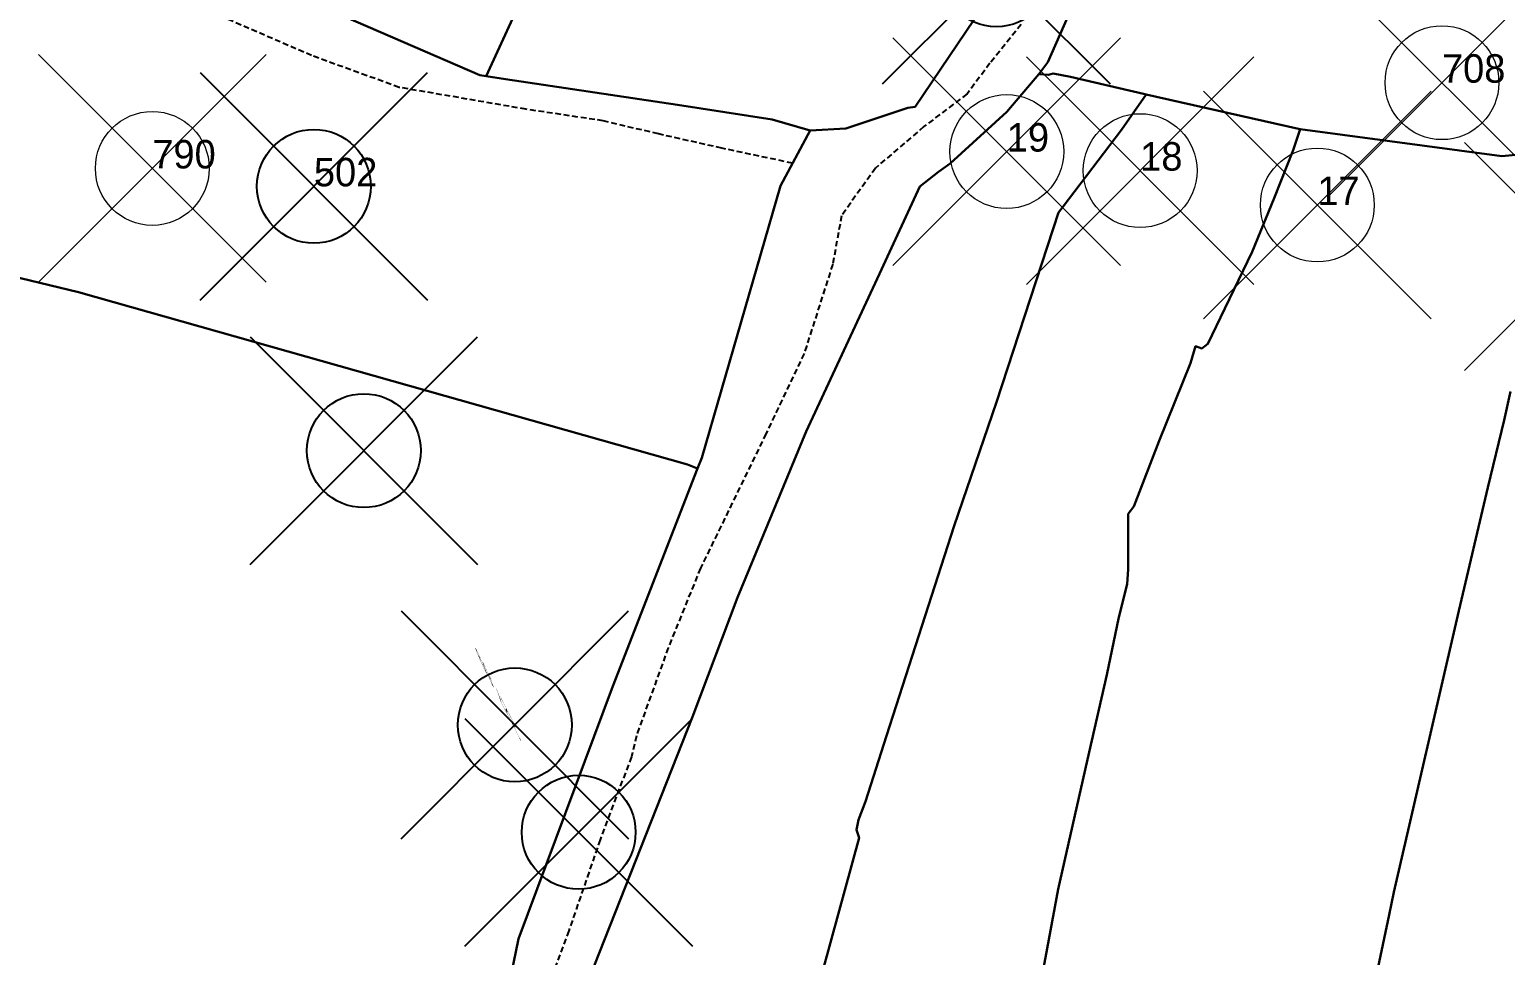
# Model space of a CAD drawing. Header units: millimetres. Extents: x -1419336 to 38707697, y -75591640 to 81.
# Drawn here: x 339.3 to 469, y -768.3 to -687 of the extents above; entities that cross this region are included whole.
import ezdxf

# ---------------------------------------------------------------- set-up
doc = ezdxf.new("R2010")
doc.units = ezdxf.units.MM
doc.header["$PDMODE"] = 35
doc.header["$PDSIZE"] = 10
doc.linetypes.add('ACAD_ISO02W100', pattern=[15, 12, -3])
doc.linetypes.add('DASHED', pattern=[0.75, 0.5, -0.25])
for name, color, linetype in [('Line_Road', 250, 'ACAD_ISO02W100'), ('Sym_Tree_1', 2, 'Continuous'), ('Text_Dimension_No', 1, 'Continuous'), ('Text_Survey_No_Old', 5, 'Continuous')]:
    doc.layers.add(name, color=color, linetype=linetype)
for name, color, linetype, lineweight in [('Line_Vahivat', 250, 'ACAD_ISO02W100', 25), ('Plane_Table_Station', 1, 'Continuous', 25), ('Poly_Survey_Bndry', 250, 'Continuous', 30), ('Text_Survey_No', 250, 'Continuous', 0)]:
    doc.layers.add(name, color=color, linetype=linetype, lineweight=lineweight)
doc.layers.add('Text_Chalta_No', color=5, linetype='Continuous', lineweight=0, true_color=0x0000ff)
doc.styles.get("Standard").update_dxf_attribs({"font": 'SakalBharati.ttf'})

msp = doc.modelspace()

# ---------------------------------------------------------------- linework, layer by layer
at = {"layer": 'Line_Road', "linetype": 'DASHED'}
msp.add_lwpolyline([(426.47, -686.59), (423.71, -690), (421.71, -692.69), (417.91, -695.56), (413.65, -699.2), (410.68, -703.39), (409.9, -707.64), (407.39, -715.49), (404.04, -722.53), (398.28, -734.34), (395.45, -741.31), (392.65, -749.06), (392.21, -750.9), (389.47, -758.17), (386.71, -766.18), (383.46, -774.93)], dxfattribs=at)
at = {"layer": 'Line_Vahivat', "linetype": 'DASHED'}
msp.add_lwpolyline([(406.38, -698.77), (400.15, -697.45), (394.59, -696.2), (389.74, -695.05), (382.95, -694.03), (371.8, -692.11), (364.11, -689.32), (352.69, -684.37), (341.99, -679.32), (336.84, -678.91)], dxfattribs=at)
at = {"layer": 'Plane_Table_Station'}
for p in [(368.7, -724.01), (387.58, -757.52)]:
    msp.add_point(p, dxfattribs=at)
at = {"layer": 'Poly_Survey_Bndry'}
for points in [[(383.11, -601.21), (418.53, -603.92), (413.9, -612.56), (405.16, -634.2), (396.4, -653.84), (388.53, -670.92), (386.17, -676.04), (383.11, -683.15), (379.46, -691.13), (378.89, -691.05), (372.12, -688.1), (357.16, -681.6), (352.26, -679.71), (359.48, -663.58), (365.67, -647.38), (370.69, -634.27), (374.56, -624.48), (379.57, -612.15)], [(407.91, -695.89), (404.59, -694.93), (396.27, -693.65), (381.16, -691.39), (379.46, -691.13), (383.11, -683.15), (386.17, -676.04), (388.53, -670.92), (396.4, -653.84), (405.16, -634.2), (413.9, -612.56), (418.53, -603.92), (458.73, -603.8), (454.95, -615.31), (449.6, -623.76), (442.3, -640.11), (433.45, -658.32), (429.65, -669.12), (424.58, -682.78), (417.14, -693.81), (416.51, -693.92), (411.05, -695.72)]]:
    msp.add_lwpolyline(points, close=True, dxfattribs=at)
for points in [[(379.46, -691.13), (383.11, -683.15), (386.17, -676.04), (388.53, -670.92), (396.4, -653.84), (405.16, -634.2), (413.9, -612.56), (418.53, -603.92)], [(407.91, -695.89), (411.05, -695.72), (416.51, -693.92), (417.14, -693.81), (424.58, -682.78), (429.65, -669.12), (433.45, -658.32), (442.3, -640.11), (449.6, -623.76), (454.95, -615.31), (458.73, -603.8)], [(438.85, -667.19), (437.78, -669.55), (431.93, -682.77), (428.82, -689.91), (428.03, -690.94)], [(472.92, -697.75), (468.69, -698.14), (450.98, -695.77), (450.84, -695.75), (437.46, -692.75), (437.21, -692.69), (430.79, -691.18), (429.29, -690.9), (428.88, -691.02), (428.03, -690.94), (428.82, -689.91), (431.93, -682.77), (437.78, -669.55), (438.85, -667.19), (453.99, -670.4), (486.19, -677.44)], [(335.1, -708.04), (343.62, -710.09), (397.15, -725.23), (398.03, -725.58), (398.4, -724.64), (405.32, -700.77), (407.91, -695.89), (404.59, -694.93), (396.27, -693.65), (381.16, -691.39), (379.46, -691.13), (378.89, -691.05), (372.12, -688.1), (357.16, -681.6), (352.26, -679.71), (339.73, -675.87), (334.99, -675.63)], [(352.26, -679.71), (357.16, -681.6), (372.12, -688.1), (378.89, -691.05), (379.46, -691.13)], [(380.52, -775.56), (382.3, -766.89), (390.58, -744.68), (398.03, -725.58), (398.4, -724.64), (405.32, -700.77), (407.91, -695.89), (411.05, -695.72), (416.51, -693.92), (417.14, -693.81), (424.58, -682.78)], [(431.93, -682.77), (428.82, -689.91), (428.03, -690.94), (425.2, -694.26), (420.22, -698.8), (419.21, -699.54), (417.56, -700.81), (414.02, -708.49), (407.58, -722.32), (401.55, -736.91), (397.57, -747.39), (388.49, -770.36)], [(428.03, -690.94), (425.2, -694.26), (420.22, -698.8), (419.21, -699.54), (417.56, -700.81), (414.02, -708.49), (407.58, -722.32), (401.55, -736.91), (397.57, -747.39), (388.49, -770.36), (384.2, -781.24), (384.44, -782), (377.15, -816.04), (373.95, -831.9), (373.4, -835), (368.29, -878.22), (368.25, -878.58)], [(379.46, -691.13), (381.16, -691.39), (396.27, -693.65), (404.59, -694.93), (407.91, -695.89)], [(388.49, -770.36), (397.57, -747.39), (401.55, -736.91), (407.58, -722.32), (414.02, -708.49), (417.56, -700.81), (419.21, -699.54), (420.22, -698.8), (425.2, -694.26), (428.03, -690.94), (428.88, -691.02), (429.29, -690.9), (430.79, -691.18), (437.21, -692.69), (437.46, -692.75), (435.29, -695.85), (430.15, -702.56), (429.74, -703.1), (424.29, -719.75), (420.59, -730.6), (414.64, -749.04), (412.78, -754.81), (412.18, -756.42), (411.99, -757.3), (412.22, -758.01), (407.29, -776.06)], [(437.46, -692.75), (437.21, -692.69), (430.79, -691.18), (429.29, -690.9), (428.88, -691.02), (428.03, -690.94)], [(437.46, -692.75), (435.29, -695.85), (430.15, -702.56), (429.74, -703.1), (424.29, -719.75), (420.59, -730.6), (414.64, -749.04), (412.78, -754.81), (412.18, -756.42), (411.99, -757.3), (412.22, -758.01), (407.29, -776.06), (405.72, -781.91)], [(428.22, -770.57), (429.73, -762.51), (432.43, -750.48), (433.99, -743.7), (435.04, -738.64), (435.77, -735.74), (435.87, -734.43), (435.86, -729.57), (436.36, -728.9), (438.59, -723.16), (441.35, -716.32), (441.79, -714.84), (442.35, -715.03), (442.87, -714.63), (444.37, -711.52), (446.76, -706.56), (448.69, -701.84), (450.37, -697.63), (450.98, -695.77), (450.84, -695.75), (437.46, -692.75), (435.29, -695.85), (430.15, -702.56), (429.74, -703.1), (424.29, -719.75), (420.59, -730.6), (414.64, -749.04), (412.78, -754.81), (412.18, -756.42), (411.99, -757.3), (412.22, -758.01), (407.29, -776.06)], [(450.98, -695.77), (450.84, -695.75), (437.46, -692.75)], [(398.03, -725.58), (398.4, -724.64), (405.32, -700.77), (407.91, -695.89)], [(450.98, -695.77), (450.37, -697.63), (448.69, -701.84), (446.76, -706.56), (444.37, -711.52), (442.87, -714.63), (442.35, -715.03), (441.79, -714.84), (441.35, -716.32), (438.59, -723.16), (436.36, -728.9), (435.86, -729.57), (435.87, -734.43), (435.77, -735.74), (435.04, -738.64), (433.99, -743.7), (432.43, -750.48), (429.73, -762.51), (428.22, -770.57)], [(472.92, -697.75), (468.69, -698.14), (450.98, -695.77), (450.37, -697.63), (448.69, -701.84), (446.76, -706.56), (444.37, -711.52), (442.87, -714.63), (442.35, -715.03), (441.79, -714.84), (441.35, -716.32), (438.59, -723.16), (436.36, -728.9), (435.86, -729.57), (435.87, -734.43), (435.77, -735.74), (435.04, -738.64), (433.99, -743.7), (432.43, -750.48), (429.73, -762.51), (428.22, -770.57)], [(474.96, -697.68), (474.79, -697.65), (472.92, -697.75), (468.69, -698.14), (450.98, -695.77)], [(311.89, -698.37), (323.86, -700.73), (331.6, -702.06), (334.33, -702.81), (335.1, -708.04), (343.62, -710.09), (397.15, -725.23), (398.03, -725.58)], [(335.1, -708.04), (343.62, -710.09), (397.15, -725.23), (398.03, -725.58), (390.58, -744.68), (382.3, -766.89), (380.52, -775.56)], [(469.45, -718.81), (468.91, -721.33), (467.47, -727.25), (464.91, -738.09), (459.21, -762.78), (458.81, -764.76), (457.16, -772.52)], [(469.45, -718.81), (468.91, -721.33), (467.47, -727.25), (464.91, -738.09), (459.21, -762.78), (458.81, -764.76), (457.16, -772.52)], [(457.16, -772.52), (458.81, -764.76), (459.21, -762.78), (464.91, -738.09), (467.47, -727.25), (468.91, -721.33), (469.45, -718.81)], [(354.38, -898.04), (361.57, -861.3), (371.22, -811.57), (374.57, -796.62), (380.52, -775.56), (382.3, -766.89), (390.58, -744.68), (398.03, -725.58)]]:
    msp.add_lwpolyline(points, dxfattribs=at)
at = {"layer": 'Sym_Tree_1'}
msp.add_point((424.29, -681.79), dxfattribs=at)
at = {"layer": 'Text_Chalta_No'}
for p in [(425.2, -697.75), (436.92, -699.42), (452.49, -702.44), (475.43, -706.96)]:
    msp.add_point(p, dxfattribs=at)
at = {"layer": 'Text_Dimension_No'}
msp.add_point((381.97, -748.09), dxfattribs=at)
at = {"layer": 'Text_Survey_No'}
for p in [(463.44, -691.7), (350.11, -699.23)]:
    msp.add_point(p, dxfattribs=at)
at = {"layer": 'Text_Survey_No_Old'}
msp.add_point((364.31, -700.8), dxfattribs=at)

# ---------------------------------------------------------------- texts
at = {"layer": 'Text_Chalta_No', "linetype": 'DASHED'}
for s, p in [('19', (425.2, -697.75)), ('18', (436.92, -699.42)), ('17', (452.49, -702.44))]:
    msp.add_text(s, height=2.5, dxfattribs=at).set_placement(p)
at = {"layer": 'Text_Dimension_No', "oblique": -85, "width": 11.473713}
msp.add_text('227.69', height=0.174, rotation=117.0454, dxfattribs=at).set_placement((381.97, -748.09))
at = {"layer": 'Text_Survey_No', "linetype": 'DASHED'}
for s, p in [('708', (463.44, -691.7)), ('790', (350.11, -699.23))]:
    msp.add_text(s, height=2.5, dxfattribs=at).set_placement(p)
at = {"layer": 'Text_Survey_No_Old', "linetype": 'DASHED'}
msp.add_text('502', height=2.5, dxfattribs=at).set_placement((364.31, -700.8))

doc.saveas('drawing.dxf')
